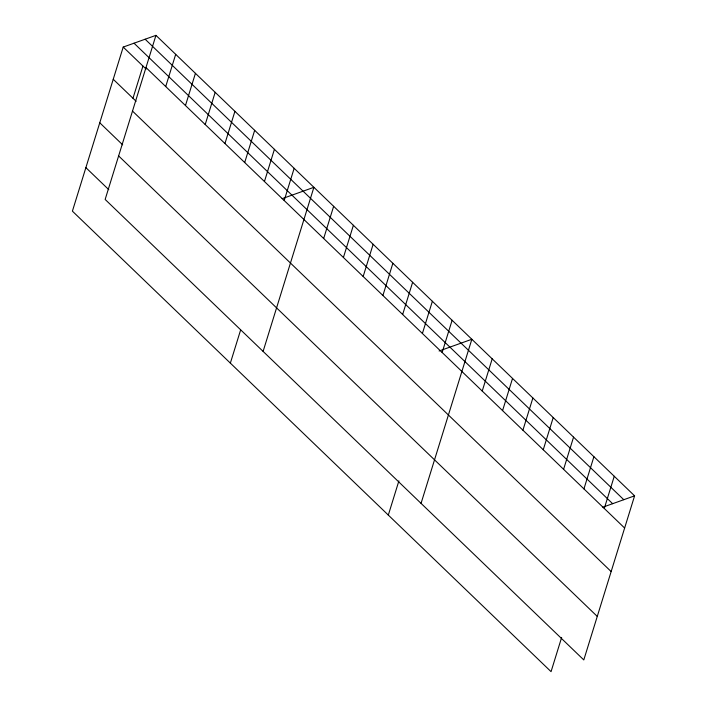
<?xml version="1.0" encoding="UTF-8"?>
<svg xmlns="http://www.w3.org/2000/svg" width="707" height="707" viewBox="0 0 707 707"><rect width="100%" height="100%" fill="white"/><g stroke="black" fill="none" stroke-linecap="round" stroke-linejoin="round"><path stroke-width="1.06" d="M155.947 35.35L105.149 199.445L583.796 659.931L634.594 495.846L155.947 35.35L123.204 47.069L72.406 211.154L551.053 671.65L561.641 637.449M132.978 98.264L142.947 66.06M165.721 86.546L175.69 54.342M185.464 105.546L195.432 73.342M205.207 124.538L215.175 92.334M224.95 143.539L234.918 111.335M244.702 162.53L254.67 130.327M264.445 181.522L274.413 149.318M230.358 363.124L240.627 329.957M284.187 200.523L294.156 168.319M263.101 351.406L313.899 187.311L282.137 198.676M323.673 238.506L333.642 206.311M343.416 257.507L353.385 225.303M363.159 276.499L373.128 244.295M382.902 295.499L392.871 263.296M402.654 314.491L412.623 282.287M422.397 333.483L432.366 301.288M388.311 515.085L398.898 480.884M442.14 352.484L452.109 320.28M421.054 503.366L471.852 339.272L439.109 350.99M482.227 391.051L492.196 358.847M502.571 410.617L512.54 378.413M522.906 430.192L532.875 397.988M543.25 449.758L553.219 417.554M563.594 469.333L573.563 437.129M583.938 488.899L593.907 456.704M604.282 508.474L614.25 476.271M602.832 507.202L634.594 495.846M145.138 39.212L623.786 499.708M134.012 43.198L612.651 503.693M145.978 67.554L624.626 528.041M123.204 47.069L146.11 69.1M113.235 79.272L136.142 101.304M132.501 111.079L611.148 571.565M99.767 122.788L122.665 144.829M118.626 155.92L597.265 616.407M85.883 167.639L108.79 189.67"/></g></svg>
